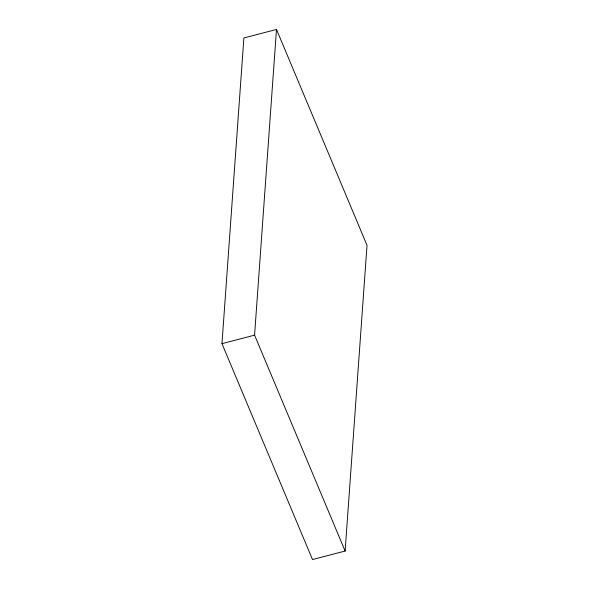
<?xml version="1.0" encoding="UTF-8"?>
<svg xmlns="http://www.w3.org/2000/svg" width="589" height="589" viewBox="0 0 589 589"><rect width="100%" height="100%" fill="white"/><g stroke="black" fill="none" stroke-linecap="round" stroke-linejoin="round"><path stroke-width="0.88" d="M221.972 343.659L243.883 37.954L276.491 29.45L367.028 245.341L345.117 551.046L312.509 559.55L221.972 343.659L254.573 335.156L276.491 29.45M254.573 335.156L345.117 551.046"/></g></svg>
